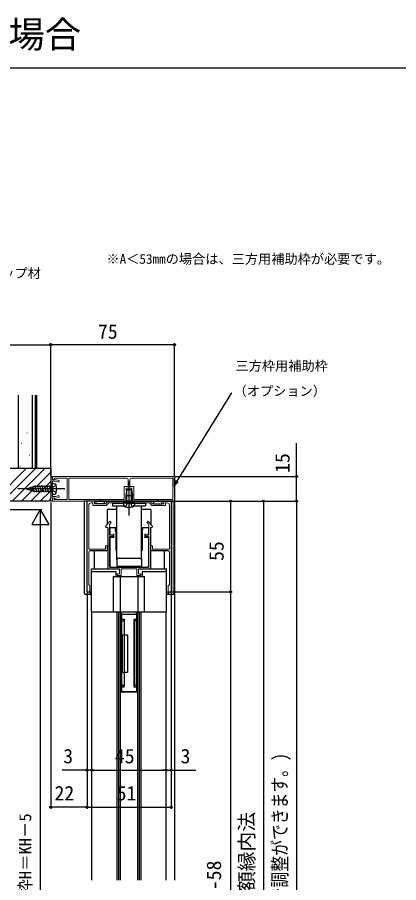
# Model space of a CAD drawing. Units: millimetres, scale not verified. Extents: x -525 to 525, y -803 to 799.
# Drawn here: x -76 to 155, y 233 to 758 of the extents above; entities that cross this region are included whole.
import ezdxf
from ezdxf.enums import TextEntityAlignment as Align

# ---------------------------------------------------------------- set-up
doc = ezdxf.new("R2010")
doc.units = ezdxf.units.MM
doc.header["$LTSCALE"] = 4
for name, color, linetype in [('0-1_USER1', 3, 'Continuous'), ('0-4_YKK_12', 2, 'Continuous'), ('0-5_YKK_13', 4, 'Continuous'), ('0-6_YKK_D', 6, 'Continuous'), ('0-7_YKK_ZWAK', 7, 'Continuous'), ('0-8_YSS_K', 3, 'Continuous'), ('0-9_YSS_KE', 3, 'Continuous')]:
    doc.layers.add(name, color=color, linetype=linetype)
doc.layers.add('0-2_YKK_11', color=7, linetype='Continuous', lineweight=18)
doc.styles.add('ＭＳ ゴシック', font='')
doc.styles.get('ＭＳ ゴシック').set_extended_font_data('MS Gothic')

msp = doc.modelspace()

# ---------------------------------------------------------------- linework, layer by layer
at = {"layer": '0-2_YKK_11'}
msp.add_line((18, 478.071), (-7, 478.071), dxfattribs=at)
for points in [[(-56, 464.071), (-56, 479.071), (-55, 479.071), (-55, 476.971), (-54.23, 476.971), (-53.948, 477.171), (-53.587, 477.361), (-50.871, 476.633), (-51.13, 475.667), (-53.011, 476.171), (-55, 476.171), (-55, 472.029), (-55.12, 471.846), (-55.12, 471.296), (-55, 471.112), (-55, 466.971), (-53.011, 466.971), (-51.13, 467.475), (-50.871, 466.509), (-53.587, 465.781), (-53.948, 465.971), (-54.23, 466.171), (-55, 466.171), (-55, 464.071)], [(-21.4, 448.071), (-21.4, 423.071), (-14.25, 423.071), (-14.25, 420.071), (-15.25, 420.071), (-15.75, 419.571), (-15.25, 419.071), (-13.25, 419.071), (-13.25, 423.071), (-3.75, 423.071), (-3.75, 419.071), (-1.75, 419.071), (-1.25, 419.571), (-1.75, 420.071), (-2.75, 420.071), (-2.75, 423.071), (4.4, 423.071), (4.4, 448.071), (5.466, 448.071), (5.754, 448.687), (3.084, 451.891), (2.316, 451.251), (3.4, 449.95), (3.4, 443.571), (1.4, 443.571), (1.4, 442.571), (3.4, 442.571), (3.4, 424.071), (-20.4, 424.071), (-20.4, 442.571), (-18.4, 442.571), (-18.4, 443.571), (-20.4, 443.571), (-20.4, 449.95), (-19.316, 451.251), (-20.084, 451.891), (-22.755, 448.687), (-22.466, 448.071)]]:
    msp.add_lwpolyline(points, close=True, dxfattribs=at)
for points in [[(19, 479.071), (-55, 479.071), (-55, 477.071), (-54, 477.071), (-54, 478.071), (-46, 478.071), (-46, 465.071), (-54, 465.071), (-54, 466.071), (-55, 466.071), (-55, 464.071), (-10.828, 464.071), (-10, 465.504), (-10, 465.983), (-10.125, 466.227), (-10.125, 466.714), (-10, 466.958), (-10, 467.383), (-10.125, 467.627), (-10.125, 468.114), (-10, 468.358), (-10, 468.783), (-10.125, 469.027), (-10.125, 469.514), (-10, 469.758), (-10, 470.183), (-10.125, 470.427), (-10.25, 470.671), (-10.25, 472.071), (-6.75, 472.071), (-6.75, 471.371), (-6.875, 471.127), (-7, 470.883), (-7, 470.458), (-6.875, 470.214), (-6.875, 469.727), (-7, 469.483), (-7, 469.058), (-6.875, 468.814), (-6.875, 468.327)], [(-10, 478.071), (-45, 478.071), (-45, 465.071), (-11.45, 465.071), (-11.45, 473.071), (-9, 473.071), (-9, 477.071)], [(-8, 477.071), (-8, 473.071), (-5.55, 473.071), (-5.55, 465.071), (18, 465.071), (18, 478.071)], [(-6.875, 468.327), (-7, 468.083), (-7, 467.658), (-6.875, 467.414), (-6.875, 466.927), (-7, 466.683), (-7, 466.258), (-6.875, 466.014), (-6.75, 465.771), (-6.75, 465.071), (-6.173, 464.071), (19, 464.071), (19, 479.071)], [(-34, 464.071), (-34, 409.071), (-32.2, 409.071), (-32.2, 413.071), (-33, 413.071), (-33, 433.071)], [(16, 433.071), (16, 413.071), (15.2, 413.071), (15.2, 409.071), (17, 409.071), (17, 464.071), (12.5, 464.071), (12.5, 462.571), (5.75, 462.571), (4.25, 464.071), (-21.25, 464.071), (-22.75, 462.571), (-29.5, 462.571), (-29.5, 464.071), (-34, 464.071)], [(-31.5, 463.071), (-30.5, 463.071), (-30.5, 461.571), (-22.336, 461.571), (-20.836, 463.071), (3.836, 463.071), (5.336, 461.571), (13.5, 461.571), (13.5, 463.071), (14.5, 463.071)], [(-32, 434.071), (-21.7, 434.071), (-21.7, 437.071), (-22.7, 437.071), (-22.7, 435.071), (-33, 435.071), (-33, 461.571)], [(16, 461.571), (16, 435.071), (5.7, 435.071), (5.7, 437.071), (4.7, 437.071), (4.7, 434.071), (15, 434.071)]]:
    msp.add_lwpolyline(points, dxfattribs=at)
for centre, radius, start, end in [((-10, 477.071), 1, 0.00001, 89.99999), ((-7, 477.071), 1, 90.00001, 179.99999), ((-31.5, 461.571), 1.5, 89.99998, 180.00002), ((14.5, 461.571), 1.5, 0, 89.99998), ((-32, 433.071), 1, 89.99998, 180.00002), ((15, 433.071), 1, 0, 89.99998)]:
    msp.add_arc(centre, radius, start, end, dxfattribs=at)
at = {"layer": '0-4_YKK_12'}
for p, q in [((19, 479.071), (19, 234.061)), ((-31, 234.061), (-31, 396.971)), ((-15.75, 234.061), (-15.75, 396.971)), ((-14.75, 234.061), (-14.75, 396.971)), ((-13.75, 234.061), (-13.75, 396.971)), ((-3.25, 234.061), (-3.25, 396.971)), ((-2.25, 234.061), (-2.25, 396.971)), ((-1.25, 234.061), (-1.25, 396.971)), ((14, 234.061), (14, 396.971)), ((-13.25, 348.471), (-3.75, 348.471))]:
    msp.add_line(p, q, dxfattribs=at)
at = {"layer": '0-5_YKK_13'}
for p, q in [((-71, 471.571), (-66.172, 472.971)), ((-67.087, 473.192), (-66.116, 469.571)), ((-55, 472.971), (-66.172, 472.971)), ((-65.739, 473.571), (-64.667, 469.571)), ((-64.289, 473.571), (-63.217, 469.571)), ((-62.84, 473.571), (-61.768, 469.571)), ((-61.39, 473.571), (-60.319, 469.571)), ((-59.941, 473.571), (-58.869, 469.571)), ((-58.492, 473.571), (-57.42, 469.571)), ((-57.042, 473.571), (-55.971, 469.571)), ((-55.593, 473.571), (-55, 471.359)), ((-55, 469.571), (-55, 473.571)), ((-8.5, 455.373), (-8.5, 475.973)), ((-47.4, 471.571), (-76, 471.571)), ((-71, 471.571), (-66.172, 470.171)), ((-69.696, 472.111), (-69.37, 470.895)), ((-68.391, 472.651), (-67.74, 470.22)), ((-9.95, 470.973), (-10.5, 467.473)), ((-10.5, 467.473), (-6.5, 467.473)), ((-10.5, 467.473), (-10.5, 462.973)), ((-7.05, 470.973), (-9.95, 470.973)), ((-9.9, 462.973), (-9.9, 470.973)), ((-7.1, 462.973), (-7.1, 470.973)), ((-7.05, 470.973), (-6.5, 467.473)), ((-22.7, 464.071), (-35.7, 464.071)), ((-35.7, 464.071), (-35.7, 408.371)), ((-34.2, 464.071), (-34.2, 409.371)), ((-28.5, 463.071), (-28.5, 464.071)), ((-28.5, 462.571), (-28.5, 464.071)), ((-23.5, 462.571), (-28.5, 462.571)), ((8.4, 464.071), (-25.4, 464.071)), ((-23.5, 462.571), (-23.5, 464.071)), ((4.9, 464.071), (-21.9, 464.071)), ((-18.5, 462.871), (-11.983, 462.871)), ((-18.5, 462.871), (-18.5, 461.371)), ((-5, 463.071), (-12, 463.071)), ((-10.295, 463.071), (-10.5, 463.111)), ((-10.5, 462.973), (-6.5, 462.973)), ((-5.018, 462.871), (1.5, 462.871)), ((1.5, 462.871), (1.5, 461.371)), ((18.7, 464.071), (5.7, 464.071)), ((6.5, 462.571), (6.5, 464.071)), ((6.5, 462.571), (11.5, 462.571)), ((11.5, 463.071), (11.5, 464.071)), ((11.5, 462.571), (11.5, 464.071)), ((17.2, 464.071), (17.2, 409.371)), ((18.7, 464.071), (18.7, 408.371)), ((-21.7, 459.071), (-21.7, 449.952)), ((-16, 459.071), (-21.7, 459.071)), ((-18.5, 461.371), (-11.707, 461.371)), ((-16, 428.571), (-16, 461.371)), ((-5.294, 461.371), (1.5, 461.371)), ((-1, 428.571), (-1, 461.371)), ((4.7, 459.071), (-1, 459.071)), ((4.7, 459.071), (4.7, 449.952)), ((-21.4, 447.771), (-21.4, 423.571)), ((-20.2, 448.071), (-20.2, 444.271)), ((-20.2, 448.071), (-16, 448.071)), ((-16.5, 445.571), (-17, 448.071)), ((-1, 448.071), (3.2, 448.071)), ((-0.5, 445.571), (0, 448.071)), ((3.2, 448.071), (3.2, 444.271)), ((4.4, 447.771), (4.4, 423.571)), ((-19.7, 443.771), (-20.2, 444.271)), ((-19.7, 442.271), (-20.2, 441.771)), ((-20.2, 441.771), (-20.2, 424.571)), ((-19.7, 443.771), (-18, 443.771)), ((-19.7, 442.271), (-18, 442.271)), ((-18, 444.271), (-18, 441.771)), ((-16.5, 445.571), (-16.5, 434.071)), ((-0.5, 445.571), (-0.5, 434.071)), ((1, 444.271), (1, 441.771)), ((1, 443.771), (2.7, 443.771)), ((1, 442.271), (2.7, 442.271)), ((3.2, 444.271), (2.7, 443.771)), ((3.2, 441.771), (2.7, 442.271)), ((3.2, 441.771), (3.2, 424.571)), ((-32, 434.071), (-21.7, 434.071)), ((-29.7, 434.071), (-29.7, 423.071)), ((-16.5, 435.071), (-16, 435.071)), ((-16.5, 434.071), (-16, 434.071)), ((-1, 435.071), (-0.5, 435.071)), ((-1, 434.071), (-0.5, 434.071)), ((4.7, 434.071), (15, 434.071)), ((12.7, 434.071), (12.7, 423.071)), ((-16, 429.571), (-1, 429.571)), ((-16, 429.571), (-16, 424.571)), ((-1, 429.571), (-1, 424.571)), ((-31.2, 396.971), (-31.2, 423.071)), ((-31.2, 423.071), (-14.75, 423.071)), ((-31.2, 421.471), (-16.5, 421.471)), ((-20.9, 423.071), (-14.75, 423.071)), ((-19.7, 424.071), (-20.2, 424.571)), ((-19.7, 424.071), (2.7, 424.071)), ((-16.5, 421.471), (-16.5, 418.471)), ((-16, 424.571), (-1, 424.571)), ((-12.95, 423.071), (-12.75, 423.071)), ((-4.25, 423.071), (-4.05, 423.071)), ((-2.25, 423.071), (14.2, 423.071)), ((-2.25, 423.071), (3.9, 423.071)), ((-0.5, 421.471), (-0.5, 418.471)), ((-0.5, 421.471), (14.2, 421.471)), ((3.2, 424.571), (2.7, 424.071)), ((14.2, 396.971), (14.2, 423.071)), ((-17.95, 418.471), (0.95, 418.471)), ((-17.95, 396.971), (-17.95, 418.471)), ((-13.75, 396.971), (-13.75, 418.471)), ((-3.25, 418.471), (-3.25, 396.971)), ((0.95, 396.971), (0.95, 418.471)), ((-31.2, 407.371), (-34.7, 407.371)), ((-31.2, 408.871), (-33.7, 408.871)), ((-32.2, 408.871), (-32.2, 407.371)), ((16.7, 408.871), (14.2, 408.871)), ((17.7, 407.371), (14.2, 407.371)), ((15.2, 408.871), (15.2, 407.371)), ((-31.2, 396.971), (14.2, 396.971)), ((-13.25, 396.971), (-13.25, 348.471)), ((-13.25, 395.571), (-3.75, 395.571)), ((-13.25, 395.471), (-3.75, 395.471)), ((-13.1, 395.571), (-13.1, 396.971)), ((-13.1, 395.471), (-13.1, 348.471)), ((-10.75, 395.571), (-10.75, 395.471)), ((-6.25, 395.571), (-6.25, 395.471)), ((-3.9, 395.571), (-3.9, 396.971)), ((-3.9, 395.471), (-3.9, 348.471)), ((-3.75, 396.971), (-3.75, 348.471)), ((-13.1, 392.471), (-11.4, 392.471)), ((-13, 351.471), (-13, 392.471)), ((-13, 391.471), (-11.5, 391.471)), ((-11.5, 392.471), (-11.5, 351.471)), ((-11.4, 392.471), (-11.4, 351.471)), ((-5.6, 392.471), (-5.6, 351.471)), ((-5.6, 392.471), (-3.9, 392.471)), ((-5.5, 392.471), (-5.5, 351.471)), ((-4, 391.471), (-5.5, 391.471)), ((-4, 351.471), (-4, 392.471)), ((-13, 352.471), (-11.5, 352.471)), ((-4, 352.471), (-5.5, 352.471)), ((-13.1, 351.471), (-11.4, 351.471)), ((-5.6, 351.471), (-3.9, 351.471))]:
    msp.add_line(p, q, dxfattribs=at)
for points in [[(-66.172, 470.171), (-55, 470.171), (-55, 472.971)], [(-52.649, 473.671), (-54.597, 472.721), (-55.208, 471.571)], [(-55, 473.571), (-55, 475.071), (-53.594, 474.694)], [(-52.649, 469.471), (-54.597, 470.421), (-55.208, 471.571)], [(-55, 469.571), (-55, 468.071), (-53.594, 468.448)], [(-10.5, 462.973), (-6.5, 462.973), (-6.5, 467.473)], [(-10.5, 462.973), (-12, 462.973), (-11.623, 461.566)], [(-10.6, 460.621), (-9.65, 462.569), (-8.5, 463.18)], [(-6.4, 460.621), (-7.35, 462.569), (-8.5, 463.18)], [(-6.5, 462.973), (-5, 462.973), (-5.377, 461.566)], [(-13.25, 348.471), (-3.75, 348.471), (-13.25, 348.471)]]:
    msp.add_lwpolyline(points, dxfattribs=at)
msp.add_lwpolyline([(-12.394, 383.066), (-9.394, 383.066), (-9.394, 360.066), (-12.394, 360.066)], close=True, dxfattribs=at)
for centre, radius, start, end in [((-53.93, 473.438), 1.3, 14.0353, 75), ((-61.4, 471.571), 9, 345.9647, 14.0353), ((-53.93, 469.703), 1.3, 285, 345.9647), ((-26, 463.771), 0.5, 36.8699, 143.1301), ((9, 463.771), 0.5, 36.8699, 143.1301), ((-10.368, 461.903), 1.3, 195, 255.9647), ((-8.5, 469.373), 9, 255.9647, 284.0353), ((-6.633, 461.903), 1.3, 284.0353, 345), ((-20.9, 423.571), 0.5, 180, 270), ((3.9, 423.571), 0.5, 270, 0), ((-34.7, 408.371), 1, 180, 270), ((-33.7, 409.371), 0.5, 180, 270), ((16.7, 409.371), 0.5, 270, 0), ((17.7, 408.371), 1, 270, 0)]:
    msp.add_arc(centre, radius, start, end, dxfattribs=at)
at = {"layer": '0-6_YKK_D'}
for p, q in [((-122.299, 559.058), (-56, 559.058)), ((-56, 485.071), (-56, 560.058)), ((-56, 479.771), (-56, 560.058)), ((19, 559.058), (-56, 559.058)), ((19, 472.571), (19, 560.058)), ((19.5, 479.071), (94, 479.071)), ((-56, 463.371), (-56, 277.365)), ((-29.749, 464.071), (94, 464.071)), ((17.7, 464.071), (54, 464.071)), ((20.102, 464.071), (94, 464.071)), ((53, 464.071), (53, 409.071)), ((65.2, 464.071), (74, 464.071)), ((73, 464.071), (73, 41.065)), ((93, 464.071), (93, 41.065)), ((-153.6, 459.062), (-61.31, 459.062)), ((-62.31, 459.062), (-67.56, 449.969)), ((-62.31, 459.062), (-57.06, 449.969)), ((-62.31, 459.062), (-62.31, 440.875)), ((-67.56, 449.969), (-57.06, 449.969)), ((-62.31, 448.562), (-62.31, 51.565)), ((-34, 408.571), (-34, 277.365)), ((17, 408.571), (17, 299.853)), ((17.5, 409.071), (54, 409.071)), ((17.5, 409.071), (54, 409.071)), ((53, 409.071), (53, 44.065)), ((-34, 329.838), (-34, 277.365)), ((-34, 329.838), (-34, 299.853)), ((17, 329.838), (17, 277.365)), ((-31, 300.853), (14, 300.853)), ((14, 300.853), (11.45, 300.853)), ((14, 300.853), (17, 300.853)), ((17, 300.853), (32.054, 300.853)), ((-34, 278.365), (-56, 278.365)), ((-34, 278.365), (17, 278.365))]:
    msp.add_line(p, q, dxfattribs=at)
for points in [[(19.375, 474.052), (20.717, 476.221), (53.875, 529.799)], [(93, 464.071), (93, 479.071), (93, 499.348)], [(21.298, 475.861), (19.375, 474.052), (20.136, 476.58)], [(-31, 300.853), (-34, 300.853), (-49.055, 300.853)]]:
    msp.add_lwpolyline(points, dxfattribs=at)
for centre in [(-56, 559.058), (-56, 559.058), (19, 559.058), (93, 479.071), (53, 464.071), (73, 464.071), (93, 464.071), (93, 464.071), (53, 409.071), (53, 409.071), (-34, 300.853), (-31, 300.853), (-31, 300.853), (14, 300.853), (14, 300.853), (17, 300.853), (-56, 278.365), (-34, 278.365), (-34, 278.365), (17, 278.365)]:
    msp.add_circle(centre, 0.637, dxfattribs=at)
at = {"layer": '0-7_YKK_ZWAK'}
msp.add_line((-525, 727.2), (525, 727.2), dxfattribs=at)
at = {"layer": '0-8_YSS_K'}
for p, q in [((-67, 484.058), (-67, 528.394)), ((-64.5, 484.058), (-64.5, 528.394)), ((-70.49, 505.601), (-70.29, 505.601)), ((-73.987, 499.307), (-73.787, 499.307)), ((-69.091, 492.313), (-68.891, 492.313)), ((-70.655, 484.063), (-90.654, 464.062)), ((-64.999, 484.064), (-84.997, 464.062)), ((-59.342, 484.064), (-79.34, 464.063)), ((-74.686, 485.32), (-74.486, 485.32)), ((-56.001, 481.748), (-73.683, 464.063)), ((-56.001, 476.091), (-68.027, 464.063)), ((-56.001, 470.434), (-62.37, 464.064))]:
    msp.add_line(p, q, dxfattribs=at)
at = {"layer": '0-9_YSS_KE'}
for p, q in [((-75.5, 484.058), (-75.5, 528.394)), ((-65.5, 528.394), (-65.5, 484.058)), ((-78, 484.058), (-65.5, 484.058))]:
    msp.add_line(p, q, dxfattribs=at)
for points in [[(-155.002, 484.057), (-56.002, 484.064), (-56, 466.064)], [(-58, 464.064), (-141, 464.058), (-141, 467.058), (-153, 467.057), (-155.001, 469.057), (-155.002, 484.057)]]:
    msp.add_lwpolyline(points, dxfattribs=at)
msp.add_arc((-58, 466.064), 2, 270.00412, 0.0041, dxfattribs=at)

# ---------------------------------------------------------------- texts
at = {"layer": '0-1_USER1', "style": 'ＭＳ ゴシック'}
msp.add_text('横引きロール網戸\u3000樹脂複合枠にとりつけた場合', height=16.13, dxfattribs=at).set_placement((-521.625, 734.45), align=Align.BOTTOM_LEFT)
at = {"layer": '0-6_YKK_D', "style": 'ＭＳ ゴシック'}
for s, height, p in [('※A＜53mmの場合は、三方用補助枠が必要です。', 5.865, (-22.232, 606.417)), ('バックアップ材', 5.865, (-117.974, 597.82)), ('75', 8.798, (-27.364, 560.018)), ('三方枠用補助枠', 5.865, (56.056, 541.535)), ('（オプション）', 5.865, (54.875, 526.292)), ('3', 8.798, (-48.441, 302.353)), ('45', 8.798, (-17.091, 302.353)), ('3', 8.798, (22.713, 302.353)), ('22', 8.798, (-53.728, 279.865)), ('51', 8.798, (-16.034, 279.865))]:
    msp.add_text(s, height=height, dxfattribs=at).set_placement(p, align=Align.BOTTOM_LEFT)
for s, height, p in [('15', 8.798, (91.5, 481.28)), ('55', 8.798, (51.5, 427.843)), ('新設ドア枠H＝KH－5', 7.331, (-65.617, 184.694)), ('既設木額縁内法', 8.798, (69.863, 191.511)), ('有効開口=MH-58', 8.798, (49.931, 162.068))]:
    msp.add_text(s, height=height, rotation=90, dxfattribs=at).set_placement(p, align=Align.BOTTOM_LEFT)
at = {"layer": '0-6_YKK_D', "style": 'ＭＳ ゴシック', "width": 0.8}
msp.add_text('網戸出来高ＭＨ(±10mmまで調整ができます。)', height=8.798, rotation=90, dxfattribs=at).set_placement((89.931, 109.693), align=Align.BOTTOM_LEFT)

doc.saveas('drawing.dxf')
